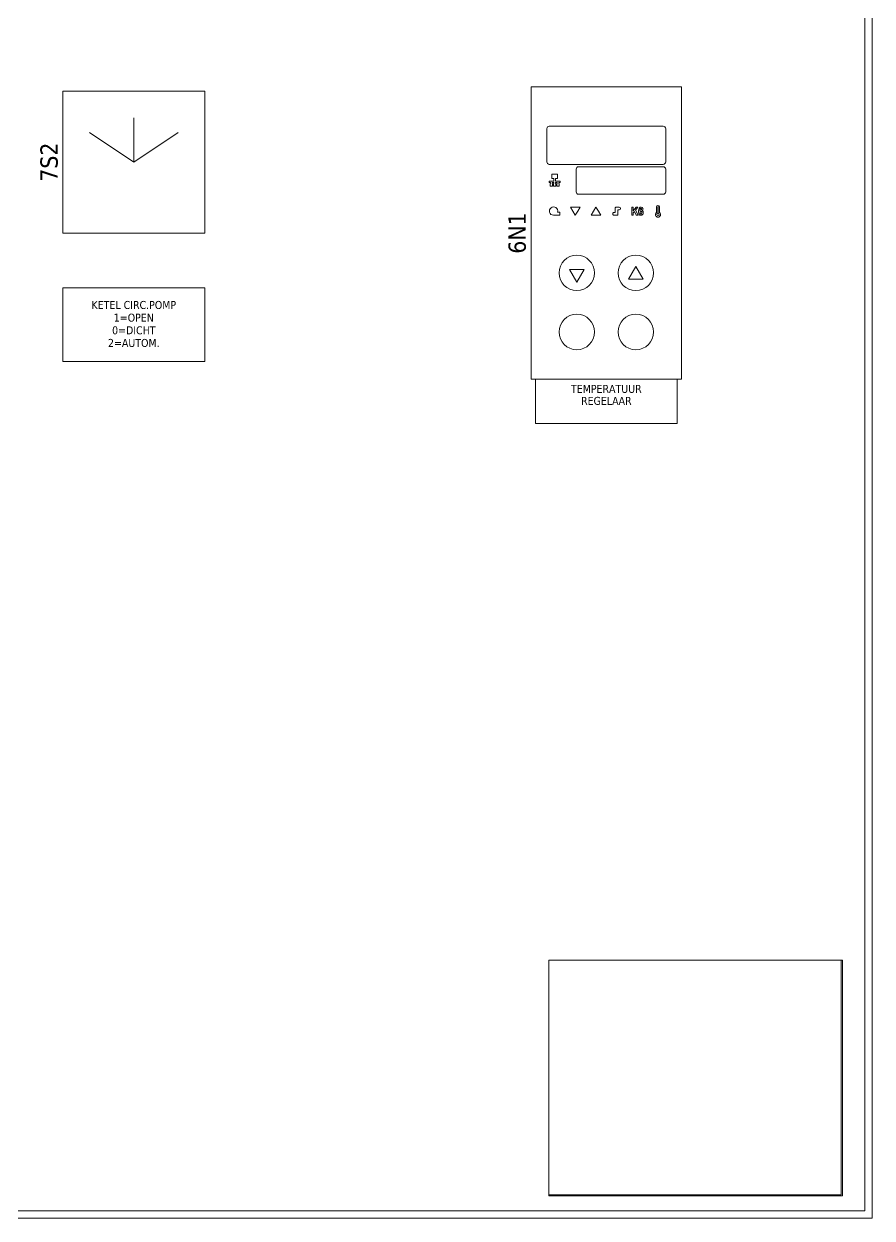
# Model space of a CAD drawing. Header units: millimetres. Extents: x 0 to 1975, y 0 to 1358.
# Drawn here: x 1259.5 to 1546.8, y 522.5 to 926.8 of the extents above; entities that cross this region are included whole.
import ezdxf
from ezdxf.enums import TextEntityAlignment as Align

# ---------------------------------------------------------------- set-up
doc = ezdxf.new("R2010")
doc.units = ezdxf.units.MM
for name, color, linetype, lineweight in [('EPLAN100', 7, 'Continuous', 5), ('EPLAN205', 7, 'Continuous', 9), ('EPLAN309', 5, 'Continuous', 5), ('EPLAN490', 5, 'Continuous', 5), ('KASTEN', 1, 'Continuous', 5), ('KASTEN DETAIL', 7, 'Continuous', 5), ('KASTMACRO-DETAIL', 1, 'Continuous', 5)]:
    doc.layers.add(name, color=color, linetype=linetype, lineweight=lineweight)
doc.styles.add('Tahoma', font='')
doc.styles.get('Tahoma').set_extended_font_data('Tahoma')
picture_1 = doc.add_image_def('image1.jpg', size_in_pixel=(1183, 946))

# ---------------------------------------------------------------- blocks, each defined once
blk = doc.blocks.new('EPLSYM_LibrarySPECIAL_Symbol12_Variant0_Placement8_48')
at = {"layer": 'EPLAN309', "linetype": 'Continuous', "lineweight": 13, "ltscale": 20}
blk.add_lwpolyline([(0, -48), (48, -48), (48, 0), (0, 0)], close=True, dxfattribs=at)
at = {"layer": 'EPLAN490', "color": 5, "style": 'Tahoma'}
blk.add_attdef('17_20010', text='', height=5.87, dxfattribs=at).set_placement((0, 1.875), align=Align.BOTTOM_CENTER)
blk = doc.blocks.new('EPLSYM_LibrarySPECIAL_Symbol12_Variant0_Placement8_57')
at = {"layer": 'EPLAN309', "linetype": 'Continuous', "lineweight": 13, "ltscale": 20}
blk.add_lwpolyline([(0, -99), (51, -99), (51, 0), (0, 0)], close=True, dxfattribs=at)
at = {"layer": 'EPLAN490', "color": 5, "style": 'Tahoma'}
blk.add_attdef('17_20010', text='', height=5.87, dxfattribs=at).set_placement((0, 1.875), align=Align.BOTTOM_CENTER)

msp = doc.modelspace()

# ---------------------------------------------------------------- linework, layer by layer
at = {"layer": 'EPLAN100', "color": 1, "lineweight": 0, "ltscale": 20}
for points in [[(1272.75, 812.47), (1320.75, 812.47), (1320.75, 837.47), (1272.75, 837.47)], [(1432.75, 791.47), (1480.75, 791.47), (1480.75, 806.47), (1432.75, 806.47)]]:
    msp.add_lwpolyline(points, close=True, dxfattribs=at)
at = {"layer": 'KASTEN', "ltscale": 4}
msp.add_lwpolyline([(1049.25, 524.97), (1544.25, 524.97), (1544.25, 1119.97), (1049.25, 1119.97)], close=True, dxfattribs=at)
at = {"layer": 'KASTEN', "color": 1, "ltscale": 4}
msp.add_lwpolyline([(1437.29, 529.97), (1536.75, 529.97), (1536.75, 609.82), (1437.29, 609.82)], close=True, dxfattribs=at)
at = {"layer": 'KASTEN DETAIL', "color": 1, "ltscale": 4}
msp.add_lwpolyline([(1046.75, 522.47), (1546.75, 522.47), (1546.75, 1122.47), (1046.75, 1122.47)], close=True, dxfattribs=at)
at = {"layer": 'KASTMACRO-DETAIL', "linetype": 'Continuous', "ltscale": 4}
for q in [(1296.75, 894.97), (1281.75, 889.97), (1311.75, 889.97)]:
    msp.add_line((1296.75, 879.97), q, dxfattribs=at)
at = {"layer": 'KASTMACRO-DETAIL', "ltscale": 4}
for p, q in [((1436.65, 891.32), (1436.65, 880.02)), ((1476.05, 892.12), (1437.45, 892.12)), ((1476.85, 880.02), (1476.85, 891.32)), ((1437.45, 879.22), (1476.05, 879.22)), ((1446.55, 877.62), (1446.55, 869.92)), ((1476.05, 878.42), (1447.35, 878.42)), ((1476.85, 869.92), (1476.85, 877.62)), ((1439.01, 873.58), (1437.62, 873.58)), ((1438.27, 875.81), (1438.33, 875.87)), ((1438.27, 875.81), (1438.27, 874.45)), ((1438.33, 874.39), (1438.27, 874.45)), ((1440.19, 875.87), (1438.33, 875.87)), ((1438.33, 874.39), (1439.01, 874.39)), ((1439.01, 874.39), (1439.01, 873.58)), ((1439.49, 874.39), (1440.19, 874.39)), ((1439.49, 873.58), (1439.49, 874.39)), ((1440.89, 873.58), (1439.49, 873.58)), ((1440.19, 875.87), (1440.25, 875.81)), ((1440.25, 874.45), (1440.19, 874.39)), ((1440.25, 874.45), (1440.25, 875.81)), ((1437.65, 873.08), (1437.88, 873.08)), ((1437.69, 872.75), (1437.71, 872.77)), ((1437.69, 872.75), (1437.69, 871.86)), ((1437.71, 871.83), (1437.69, 871.86)), ((1437.88, 872.77), (1437.71, 872.77)), ((1437.71, 871.83), (1438.51, 871.83)), ((1437.88, 873.08), (1437.88, 872.77)), ((1438.36, 873.08), (1439.03, 873.08)), ((1438.36, 872.77), (1438.36, 873.08)), ((1438.51, 872.77), (1438.36, 872.77)), ((1438.51, 872.77), (1438.53, 872.75)), ((1438.53, 871.86), (1438.51, 871.83)), ((1438.53, 871.86), (1438.53, 872.75)), ((1438.83, 872.75), (1438.86, 872.77)), ((1438.83, 872.75), (1438.83, 871.86)), ((1438.86, 871.83), (1438.83, 871.86)), ((1439.03, 872.77), (1438.86, 872.77)), ((1438.86, 871.83), (1439.65, 871.83)), ((1439.03, 873.08), (1439.03, 872.77)), ((1439.5, 873.08), (1440.14, 873.08)), ((1439.5, 872.77), (1439.5, 873.08)), ((1439.65, 872.77), (1439.5, 872.77)), ((1439.65, 872.77), (1439.68, 872.75)), ((1439.68, 871.86), (1439.65, 871.83)), ((1439.68, 871.86), (1439.68, 872.75)), ((1439.97, 872.75), (1439.99, 872.77)), ((1439.97, 872.75), (1439.97, 871.86)), ((1439.99, 871.83), (1439.97, 871.86)), ((1440.14, 872.77), (1439.99, 872.77)), ((1439.99, 871.83), (1440.79, 871.83)), ((1440.14, 873.08), (1440.14, 872.77)), ((1440.62, 873.08), (1440.86, 873.08)), ((1440.62, 872.77), (1440.62, 873.08)), ((1440.79, 872.77), (1440.62, 872.77)), ((1440.79, 872.77), (1440.82, 872.75)), ((1440.82, 871.86), (1440.79, 871.83)), ((1440.82, 871.86), (1440.82, 872.75)), ((1447.35, 869.12), (1476.05, 869.12)), ((1438.81, 861.99), (1441.02, 861.99)), ((1441.02, 863.07), (1440.25, 863.07)), ((1441.02, 861.99), (1441.02, 863.07)), ((1444.63, 864.77), (1445.44, 863.37)), ((1446.25, 864.77), (1444.63, 864.77)), ((1445.44, 863.37), (1446.25, 861.97)), ((1447.87, 864.77), (1446.25, 864.77)), ((1446.25, 861.97), (1447.06, 863.37)), ((1447.06, 863.37), (1447.87, 864.77)), ((1452.43, 863.37), (1451.63, 861.97)), ((1451.63, 861.97), (1453.24, 861.97)), ((1453.24, 864.77), (1452.43, 863.37)), ((1454.05, 863.37), (1453.24, 864.77)), ((1453.24, 861.97), (1454.86, 861.97)), ((1454.86, 861.97), (1454.05, 863.37)), ((1459.78, 862.94), (1459.4, 862.94)), ((1459.4, 862.01), (1460.35, 862.01)), ((1459.78, 864.36), (1459.78, 862.94)), ((1461.09, 864.74), (1460.13, 864.73)), ((1460.7, 863.81), (1461.09, 863.81)), ((1460.7, 862.37), (1460.7, 863.81)), ((1465.4, 862.02), (1465.4, 864.76)), ((1465.4, 864.76), (1465.88, 864.76)), ((1465.88, 862.02), (1465.4, 862.02)), ((1465.88, 863.54), (1466.83, 864.76)), ((1465.88, 864.76), (1465.88, 863.54)), ((1466.26, 863.31), (1465.88, 862.85)), ((1465.88, 862.85), (1465.88, 862.02)), ((1466.9, 862.02), (1466.26, 863.31)), ((1467.47, 864.76), (1466.59, 863.69)), ((1466.59, 863.69), (1467.51, 862.02)), ((1466.83, 864.76), (1467.47, 864.76)), ((1467.51, 862.02), (1466.9, 862.02)), ((1467.66, 863.35), (1467.9, 864.44)), ((1468.25, 864.19), (1468.13, 863.57)), ((1468.13, 863.57), (1468.54, 863.8)), ((1468.16, 862.94), (1468.26, 862.55)), ((1468.47, 863.41), (1468.25, 863.29)), ((1468.7, 863.29), (1468.47, 863.41)), ((1468.75, 864.03), (1468.49, 864.34)), ((1468.49, 862.41), (1468.7, 862.52)), ((1468.52, 864.77), (1468.96, 864.6)), ((1468.54, 863.8), (1469.02, 863.55)), ((1468.7, 862.52), (1468.78, 862.9)), ((1468.75, 864.03), (1469.18, 864.09)), ((1468.96, 864.6), (1469.18, 864.09)), ((1473.74, 864.82), (1473.74, 862.88)), ((1474.14, 864.81), (1474.14, 862.58)), ((1474.34, 864.81), (1474.14, 864.81)), ((1474.34, 862.58), (1474.34, 864.81)), ((1474.74, 862.88), (1474.74, 864.85)), ((1444.25, 843.65), (1445.49, 841.49)), ((1446.75, 843.65), (1444.25, 843.65)), ((1445.49, 841.49), (1446.75, 839.33)), ((1449.25, 843.65), (1446.75, 843.65)), ((1446.75, 839.33), (1448, 841.49)), ((1448, 841.49), (1449.25, 843.65)), ((1465.49, 842.48), (1464.24, 840.33)), ((1466.74, 844.65), (1465.49, 842.48)), ((1467.99, 842.48), (1466.74, 844.65)), ((1469.24, 840.33), (1467.99, 842.48)), ((1464.24, 840.33), (1466.74, 840.33)), ((1466.74, 840.33), (1469.24, 840.33))]:
    msp.add_line(p, q, dxfattribs=at)
for centre in [(1446.75, 842.47), (1466.75, 842.47), (1446.75, 822.47), (1466.75, 822.47)]:
    msp.add_circle(centre, 6, dxfattribs=at)
for centre, radius, start, end in [((1437.45, 891.32), 0.8, 90, 180), ((1476.05, 891.32), 0.8, 0, 90), ((1437.45, 880.02), 0.8, 180, 270), ((1447.35, 877.62), 0.8, 90, 180), ((1476.05, 880.02), 0.8, 270, 0), ((1476.05, 877.62), 0.8, 0, 90), ((1437.62, 873.33), 0.25, 89.092, 275.8378), ((1440.89, 873.33), 0.25, 264.1544, 90), ((1447.35, 869.92), 0.8, 180, 270), ((1476.05, 869.92), 0.8, 270, 0), ((1474.24, 864.81), 0.5, 4.1326, 178.3794), ((1459.4, 862.47), 0.465, 89.9877, 270.0123), ((1460.13, 864.38), 0.35, 89.9836, 183.8951), ((1460.35, 862.36), 0.35, 270, 2.1225), ((1461.09, 864.27), 0.465, 270, 90), ((1474.24, 862.2), 0.85, 126.0152, 54.0764), ((1474.24, 862.2), 0.4, 104.4803, 75.5197)]:
    msp.add_arc(centre, radius, start, end, dxfattribs=at)
for centre, major_axis, ratio, start_param, end_param in [((1438.89, 863.39), (1.41, 0), 0.995237, 6.047216, 10.940797), ((1799.63, 1460.46), (331.54, 598.34), 0.028084, 3.090948, 3.128052), ((1501.14, 945.82), (32.92, 83.8), 0.083651, 3.086731, 3.174451), ((1545.05, 684.86), (-76.82, 179.85), 0.058765, 6.258086, 6.318954), ((1475.29, 854.14), (6.98, -9.21), 0.155717, 3.185683, 3.34452), ((1470.73, 856), (2.3, -8.34), 0.16565, 3.095584, 3.285691), ((1471.76, 879.42), (-3.31, -17.01), 0.113674, 6.177106, 6.305473), ((1435.96, 931.03), (-32.81, 69), 0.091313, 3.098245, 3.184012), ((1444.14, 823.83), (-24.49, -39.53), 0.071367, 3.026738, 3.112083), ((1389.8, 924.68), (79.23, -62.44), 0.089877, 6.280998, 6.353951), ((1190.64, 662.22), (278.41, 201.3), 0.049203, 6.247625, 6.285592)]:
    msp.add_ellipse(centre, major_axis=major_axis, ratio=ratio, start_param=start_param, end_param=end_param, dxfattribs=at)

# ---------------------------------------------------------------- block references
ref = msp.add_blockref('EPLSYM_LibrarySPECIAL_Symbol12_Variant0_Placement8_48', (1272.75, 903.97))
ref.add_attrib('17_20010', '7S2', dxfattribs={"layer": 'EPLAN490', "color": 5, "height": 5.87, "rotation": 90, "style": 'Tahoma'}).set_placement((1272.75, 879.97), align=Align.BOTTOM_CENTER)
ref.add_attrib('17_20463', 'KETEL CIRC.POMP', dxfattribs={"layer": 'KASTMACRO-DETAIL', "color": 1, "height": 2.709, "style": 'Tahoma'}).set_placement((1296.75, 831.62), align=Align.MIDDLE_CENTER)
ref.add_attrib('17_20463/1', '1=OPEN', dxfattribs={"layer": 'KASTMACRO-DETAIL', "color": 1, "height": 2.709, "style": 'Tahoma'}).set_placement((1296.75, 827.33), align=Align.MIDDLE_CENTER)
ref.add_attrib('17_20463/2', '0=DICHT', dxfattribs={"layer": 'KASTMACRO-DETAIL', "color": 1, "height": 2.709, "style": 'Tahoma'}).set_placement((1296.75, 823.04), align=Align.MIDDLE_CENTER)
ref.add_attrib('17_20463/3', '2=AUTOM.', dxfattribs={"layer": 'KASTMACRO-DETAIL', "color": 1, "height": 2.709, "style": 'Tahoma'}).set_placement((1296.75, 818.76), align=Align.MIDDLE_CENTER)
ref = msp.add_blockref('EPLSYM_LibrarySPECIAL_Symbol12_Variant0_Placement8_57', (1431.25, 905.47))
ref.add_attrib('17_20010', '6N1', dxfattribs={"layer": 'EPLAN490', "color": 5, "height": 5.87, "rotation": 90, "style": 'Tahoma'}).set_placement((1431.25, 855.97), align=Align.BOTTOM_CENTER)
ref.add_attrib('17_20463', 'TEMPERATUUR', dxfattribs={"layer": 'KASTMACRO-DETAIL', "color": 1, "height": 2.709, "style": 'Tahoma'}).set_placement((1456.75, 803.21), align=Align.MIDDLE_CENTER)
ref.add_attrib('17_20463/1', 'REGELAAR', dxfattribs={"layer": 'KASTMACRO-DETAIL', "color": 1, "height": 2.709, "style": 'Tahoma'}).set_placement((1456.75, 799.15), align=Align.MIDDLE_CENTER)

# ---------------------------------------------------------------- pictures from other files: only their frames are drawn
at = {"layer": 'EPLAN205'}
image = msp.add_image(picture_1, insert=(1437.29, 530.36), size_in_units=(99, 79.46), dxfattribs=at)
image.dxf.flags = 15

doc.saveas('drawing.dxf')
